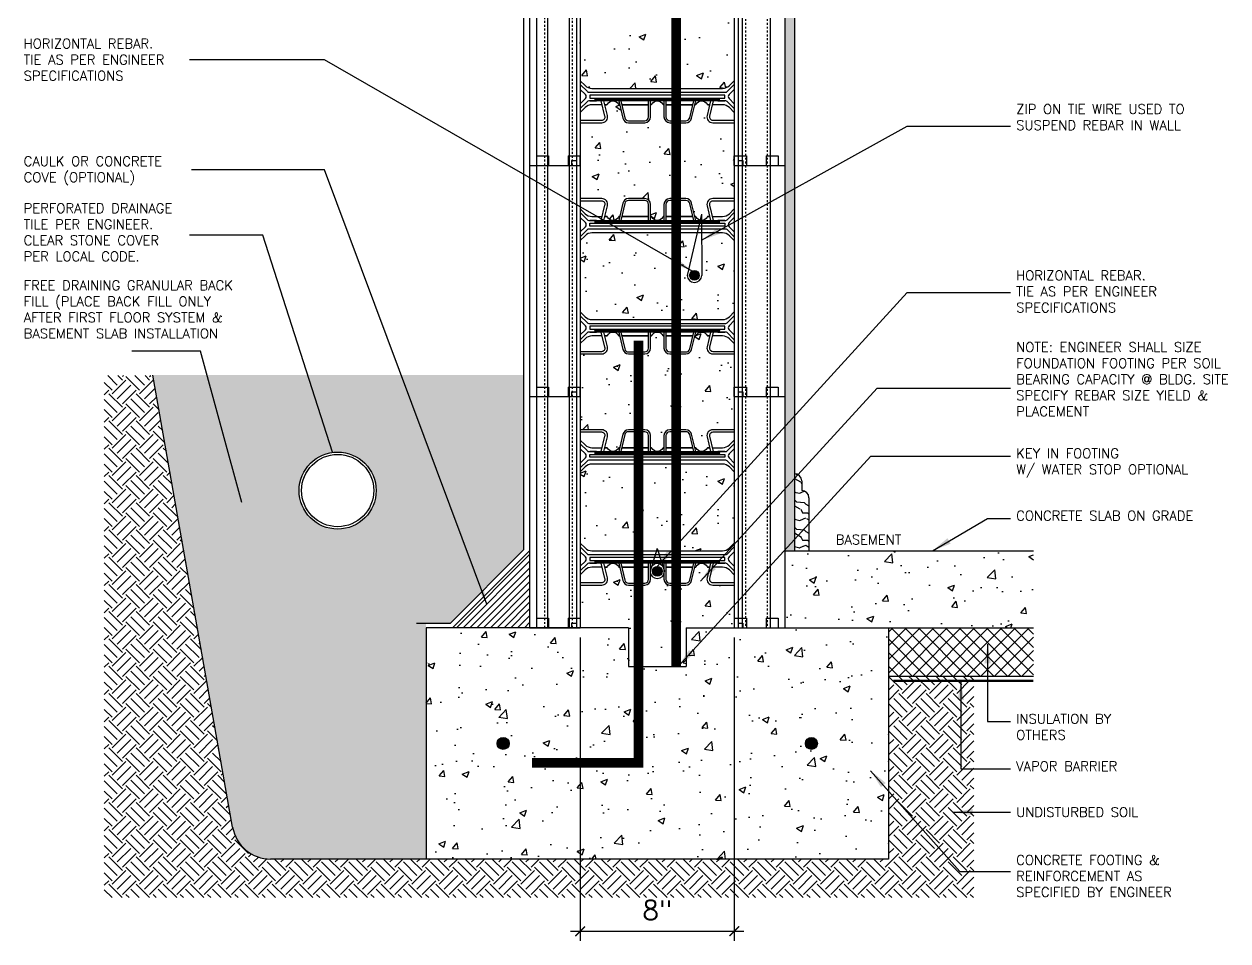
# Model space of a CAD drawing. Header units: inches. Extents: x 70.9 to 134.5, y -76 to 3.1.
# Drawn here: x 72 to 134.5, y -76 to -28.4 of the extents above; entities that cross this region are included whole.
import ezdxf

# ---------------------------------------------------------------- set-up
doc = ezdxf.new("R2010")
doc.units = ezdxf.units.IN
doc.header["$MEASUREMENT"] = 0
doc.linetypes.add('DASHED2', pattern=[0.375, 0.25, -0.125])
for name, color, linetype in [('LAYER 12', 12, 'Continuous'), ('LAYER 13', 13, 'Continuous'), ('LAYER 3', 3, 'Continuous'), ('LAYER 5', 5, 'Continuous'), ('LAYER 7', 7, 'Continuous'), ('LAYER 8', 8, 'Continuous'), ('LAYER 9', 9, 'Continuous')]:
    doc.layers.add(name, color=color, linetype=linetype)
doc.styles.add('NOTES', font='simplex.shx', dxfattribs={"height": 1})
doc.dimstyles.new('DIM-18$0', dxfattribs={"dimscale": 8, "dimtxt": 1, "dimasz": 0.125, "dimexe": 0.1875, "dimexo": 0.0625, "dimgap": 0.0625, "dimtad": 1, "dimdec": 4, "dimzin": 3, "dimdsep": 46, "dimlunit": 4, "dimtxsty": 'NOTES', "dimblk1": 'ARCHTICK', "dimblk2": 'ARCHTICK', "dimsah": 1, "dimcen": 0.0625, "dimclrd": 256, "dimclre": 256, "dimclrt": 7, "dimadec": 0, "dimazin": 0, "dimtfac": 1, "dimtdec": 4, "dimtofl": 0, "dimtmove": 0, "dimatfit": 3, "dimldrblk": 'ARCHTICK', "dimfxl": 1, "dimfrac": 2, "dimtolj": 1, "dimtzin": 0, "dimarcsym": 0})
doc.dimstyles.new('DIM-18$7', dxfattribs={"dimscale": 8, "dimtxt": 0.09375, "dimasz": 0.125, "dimexe": 0.1875, "dimexo": 0.0625, "dimgap": 0.0625, "dimtad": 0, "dimtih": 1, "dimtoh": 1, "dimdec": 4, "dimzin": 3, "dimdsep": 46, "dimlunit": 4, "dimtxsty": 'NOTES', "dimcen": 0.0625, "dimadec": 0, "dimazin": 0, "dimtfac": 1, "dimtdec": 4, "dimtofl": 0, "dimtmove": 0, "dimatfit": 3, "dimfxl": 1, "dimfrac": 2, "dimtolj": 1, "dimtzin": 0, "dimarcsym": 0})

# ---------------------------------------------------------------- blocks, each defined once
blk = doc.blocks.new('_ArchTick')
at = {"color": 0, "linetype": 'ByBlock', "const_width": 0.15}
blk.add_lwpolyline([(-0.5, -0.5), (0.5, 0.5)], dxfattribs=at)
blk = doc.blocks.new('*D11')
at = {"layer": 'DEFPOINTS', "color": 0}
for p in [(100.913, -59.705), (108.913, -59.705), (108.913, -75.455)]:
    blk.add_point(p, dxfattribs=at)
at = {"layer": 'LAYER 8', "lineweight": -2}
for p, q in [((100.913, -60.205), (100.913, -75.955)), ((108.913, -60.205), (108.913, -75.955)), ((100.413, -75.455), (109.413, -75.455))]:
    blk.add_line(p, q, dxfattribs=at)
at = {"layer": 'LAYER 8', "lineweight": -2, "xscale": 0.5, "yscale": 0.5, "zscale": 0.5, "rotation": 180}
blk.add_blockref('_ArchTick', (100.913, -75.455), dxfattribs=at)
at = {"layer": 'LAYER 8', "lineweight": -2, "xscale": 0.5, "yscale": 0.5, "zscale": 0.5}
blk.add_blockref('_ArchTick', (108.913, -75.455), dxfattribs=at)
at = {"layer": 'LAYER 8', "color": 7, "insert": (104.913, -74.36), "char_height": 1, "attachment_point": 5, "style": 'NOTES'}
blk.add_mtext('\\A1;8"', dxfattribs=at)

msp = doc.modelspace()

# ---------------------------------------------------------------- hatches: boundary and pattern name
at = {"layer": 'LAYER 12'}
h = msp.add_hatch(dxfattribs=at)
h.set_pattern_fill('AR-SAND,_O', color=256, scale=0.125)
h.set_pattern_definition([(37.5, (0, 0), (-0.00787417, 0.24085297), [0, -0.19, 0, -0.2125, 0, -0.203125]), (7.5, (0, 0), (0.2212221, 0.35276826), [0, -0.1025, 0, -0.17125, 0, -0.065625]), (327.5, (-0.15375, 0), (0.38926773, 0.00070738), [0, -0.0625, 0, -0.225, 0, -0.29375]), (317.5, (-0.15375, 0), (0.3757658, 0.10970945), [0, -0.03125, 0, -0.1475, 0, -0.16875])])
h.paths.add_polyline_path([(112.03754, 0.07626), (111.53754, 0.07626), (111.53754, -11.70517), (111.53754, -23.70517), (111.53754, -35.70517), (111.53754, -47.70517), (111.53754, -55.70516), (112.03754, -55.70516)])
h = msp.add_hatch(dxfattribs=at)
h.set_pattern_fill('EARTH', color=256, scale=4, angle=45, style=0)
h.set_pattern_definition([(45, (96.9438, -7e-14), (1e-16, 1.414214), [1, -1]), (45, (96.6786, 0.2652), (1e-16, 1.414214), [1, -1]), (45, (96.4135, 0.5303), (1e-16, 1.414214), [1, -1]), (135, (96.4135, 0.7071), (-1.414214, 2e-16), [1, -1]), (135, (96.6786, 0.9723), (-1.414214, 2e-16), [1, -1]), (135, (96.9438, 1.2374), (-1.414214, 2e-16), [1, -1])])
h.paths.add_polyline_path([(121.35145, -62.20516), (116.91254, -62.20516), (116.91254, -71.70517), (92.91254, -71.70517), (84.83633, -71.70517, -0.36397023), (82.86672, -70.05247), (78.73365, -46.61266), (76.20568, -46.61266), (76.20568, -73.70517), (121.35145, -73.70517)])
h = msp.add_hatch(dxfattribs=at)
h.set_pattern_fill('WOOD2,_O', color=256, angle=45)
h.set_pattern_definition([(18.4349, (97.64156, 0.396), (-1.414214, 1.5e-06), [0.134164, -2.101904]), (329.5742, (97.768839, 0.438404), (-24.041627096, 14.142142212), [0.516624, -51.145742]), (297.4744, (97.50721, 0.88388), (7.778166563, -14.84924607), [0.199249, -19.72561]), (0, (97.5991, 0.7071), (0.707107, 0.707107), [0.254558, -1.159655]), (315, (97.8537, 0.7071), (1.414214, -3e-16), [0.19, -0.81]), (354.0939, (97.98804, 0.572755), (14.142136997, -1.414203577), [0.412311, -20.203218]), (315, (98.3982, 0.5303), (1.414214, -3e-16), [0.12, -0.88]), (332.5256, (97.77591, 1.15258), (-14.84924607, 7.778166563), [0.199249, -19.72561]), (348.6901, (97.9527, 1.06066), (-2.121321, 0.7071055), [0.216333, -3.389218]), (24.7751, (98.16482, 1.01823), (10.606605678, 4.94973964), [0.202485, -20.045972])])
h.paths.add_polyline_path([(112.03754, -55.70516), (112.78754, -55.70516), (112.78754, -52.95516, 0.41421356), (112.41254, -52.58016), (112.41254, -52.08016, 0.41421356), (112.03754, -51.70516)])
h = msp.add_hatch(dxfattribs=at)
h.set_pattern_fill('ANSI31', color=256, scale=2, style=0)
h.set_pattern_definition([(45, (95.85004, -7e-14), (-0.1767767, 0.1767767), [])])
h.paths.add_polyline_path([(98.28754, -59.70516), (98.28754, -55.70517), (94.28754, -59.70517)])
h = msp.add_hatch(dxfattribs=at)
h.set_pattern_fill('ANSI37,_O', color=256, scale=4)
h.set_pattern_definition([(45, (96.9438, -2e-06), (-0.3535534, 0.3535534), []), (135, (96.9438, -2e-06), (-0.3535534, -0.3535534), [])])
h.paths.add_polyline_path([(124.44379, -62.20516), (124.44379, -59.70516), (116.91254, -59.70516), (116.91254, -62.20516)])
at = {"layer": 'LAYER 13'}
h = msp.add_hatch(dxfattribs=at)
h.set_pattern_fill('AR-CONC', color=256, scale=0.5, style=0)
h.paths.add_polyline_path([(108.91254, -27.60454), (108.65962, -27.35162, 0.19891237), (108.30606, -27.20517), (105.88749, -27.20517), (105.88749, -31.70517), (108.30606, -31.70517, 0.19891237), (108.65962, -31.55873), (108.91254, -31.3058)])
h.paths.add_polyline_path([(105.88749, -27.20517), (104.91254, -27.20517), (101.51901, -27.20517, 0.19891237), (101.16546, -27.35162), (100.91254, -27.60454), (100.91254, -31.3058), (101.16546, -31.55873, 0.19891237), (101.51901, -31.70517), (104.91254, -31.70517), (105.88749, -31.70517)])
h = msp.add_hatch(dxfattribs=at)
h.set_pattern_fill('AR-CONC', color=256, scale=0.5, style=0)
h.paths.add_polyline_path([(108.91254, -35.70517), (108.91254, -33.48517), (107.79184, -33.48517, -0.48533789), (107.5002, -33.11485), (107.63515, -32.55517), (107.54198, -32.55517, -0.27932207), (107.49766, -32.52832, 0.60591838), (106.92614, -32.52832, -0.27932207), (106.88182, -32.55517), (106.86365, -32.55517), (106.69479, -33.25549, -0.34649497), (106.40315, -33.48517), (105.88749, -33.48517), (105.88749, -37.42517), (106.40315, -37.42517, -0.34649497), (106.69479, -37.65485), (106.86365, -38.35517), (106.88182, -38.35517, -0.27932207), (106.92614, -38.38203, 0.60591838), (107.49766, -38.38203, -0.27932206), (107.54198, -38.35517), (107.63515, -38.35517), (107.5002, -37.79549, -0.48533789), (107.79184, -37.42517), (108.91254, -37.42517)])
h.paths.add_polyline_path([(105.88749, -33.48517), (105.56079, -33.48517, -0.41421356), (105.26079, -33.18517), (105.26079, -32.55517), (105.24262, -32.55517, -0.27932206), (105.1983, -32.52832, 0.27945933), (104.91238, -32.35517, 0.27918481), (104.62678, -32.52832, -0.27932207), (104.58246, -32.55517), (104.56429, -32.55517), (104.56429, -33.18517, -0.41421356), (104.26429, -33.48517), (103.42193, -33.48517, -0.34649497), (103.13029, -33.25549), (102.96143, -32.55517), (102.94326, -32.55517, -0.27932207), (102.89894, -32.52832, 0.60591838), (102.32742, -32.52832, -0.27932206), (102.2831, -32.55517), (102.18993, -32.55517), (102.32488, -33.11485, -0.48533789), (102.03324, -33.48517), (100.91254, -33.48517), (100.91254, -35.70517), (100.91254, -37.42517), (102.03324, -37.42517, -0.48533789), (102.32488, -37.79549), (102.18993, -38.35517), (102.2831, -38.35517, -0.27932207), (102.32742, -38.38203, 0.60591838), (102.89894, -38.38203, -0.27932207), (102.94326, -38.35517), (102.96143, -38.35517), (103.13029, -37.65485, -0.34649497), (103.42193, -37.42517), (104.26429, -37.42517, -0.41421356), (104.56429, -37.72517), (104.56429, -38.35517), (104.58246, -38.35517, -0.27932206), (104.62678, -38.38203, 0.26644359), (104.89709, -38.5548), (104.91254, -38.43017), (104.92799, -38.5548, 0.26644359), (105.1983, -38.38203, -0.27932207), (105.24262, -38.35517), (105.26079, -38.35517), (105.26079, -37.72517, -0.41421356), (105.56079, -37.42517), (105.88749, -37.42517)])
h = msp.add_hatch(dxfattribs=at)
h.set_pattern_fill('AR-CONC', color=256, scale=0.5, style=0)
h.set_pattern_definition([(50, (100.9125, -50.5552), (3.5863, -0.31376), [0.375, -4.125]), (355, (100.9125, -50.555), (-0.6938, 3.761), [0.3, -3.3]), (100.45, (101.2114, -50.5813), (2.89255, 3.4472), [0.3187, -3.5057]), (46.184, (100.9125, -49.555), (5.3362, -0.8276), [0.5625, -6.1875]), (96.636, (101.357, -49.624), (4.6733, 4.8706), [0.478, -5.2586]), (351.184, (100.9125, -49.555), (4.6733, 4.8706), [0.45, -4.95]), (21, (101.4125, -49.8052), (2.98454, -2.0131), [0.375, -4.125]), (326, (101.4125, -49.805), (1.2166, 3.6258), [0.3, -3.3]), (71.45, (101.6613, -49.973), (4.2011, 1.61265), [0.3187, -3.5057]), (37.5, (100.9125, -50.5552), (0.0608, 1.66447), [0, -3.26, 0, -3.35, 0, -3.3125]), (7.5, (100.9125, -50.5552), (1.31535, 1.97206), [0, -1.91, 0, -3.185, 0, -1.2625]), (327.5, (99.7975, -50.5552), (2.66911, -0.11277), [0, -1.25, 0, -3.9, 0, -5.175]), (317.5, (99.2975, -50.5552), (2.91593, 0.50052), [0, -1.625, 0, -2.59, 0, -3.675])])
h.paths.add_polyline_path([(104.96642, -39.20517), (104.91254, -39.20517), (101.51901, -39.20517, 0.19891237), (101.16546, -39.35162), (100.91254, -39.60454), (100.91254, -43.3058), (101.16546, -43.55872, 0.19891237), (101.51901, -43.70517), (104.91254, -43.70517), (104.96642, -43.70517)])
h.paths.add_polyline_path([(108.91254, -39.60454), (108.65962, -39.35162, 0.19891237), (108.30606, -39.20517), (104.96642, -39.20517), (104.96642, -43.70517), (108.30606, -43.70517, 0.19891237), (108.65962, -43.55872), (108.91254, -43.3058)])
h.paths.add_polyline_path([(108.91254, -45.48517), (107.79184, -45.48517, -0.48533789), (107.5002, -45.11485), (107.63515, -44.55517), (107.54198, -44.55517, -0.27932207), (107.49766, -44.52832, 0.60591838), (106.92614, -44.52832, -0.27932207), (106.88182, -44.55517), (106.86365, -44.55517), (106.69479, -45.25549, -0.34649497), (106.40315, -45.48517), (105.56079, -45.48517, -0.41421356), (105.26079, -45.18517), (105.26079, -44.55517), (105.24262, -44.55517, -0.27932206), (105.1983, -44.52832, 0.23456503), (104.96642, -44.35971), (104.96642, -50.55064, 0.23456503), (105.1983, -50.38203, -0.27932207), (105.24262, -50.35517), (105.26079, -50.35517), (105.26079, -49.72517, -0.41421356), (105.56079, -49.42517), (106.40315, -49.42517, -0.34649497), (106.69479, -49.65485), (106.86365, -50.35517), (106.88182, -50.35517, -0.27932207), (106.92614, -50.38203, 0.60591838), (107.49766, -50.38203, -0.27932206), (107.54198, -50.35517), (107.63515, -50.35517), (107.5002, -49.79549, -0.48533789), (107.79184, -49.42517), (108.91254, -49.42517), (108.91254, -47.70517)])
h.paths.add_polyline_path([(104.96642, -44.35971, 0.04213645), (104.91237, -44.35517, 0.27918051), (104.62678, -44.52832, -0.27932207), (104.58246, -44.55517), (104.56429, -44.55517), (104.56429, -45.18517, -0.41421356), (104.26429, -45.48517), (103.93759, -45.48517), (103.93759, -49.42517), (104.26429, -49.42517, -0.41421356), (104.56429, -49.72517), (104.56429, -50.35517), (104.58246, -50.35517, -0.27932206), (104.62678, -50.38203, 0.27946364), (104.91271, -50.55517, 0.04187335), (104.96642, -50.55064)])
h.paths.add_polyline_path([(103.93759, -45.48517), (103.42193, -45.48517, -0.34649497), (103.13029, -45.25549), (102.96143, -44.55517), (102.94326, -44.55517, -0.27932207), (102.89894, -44.52832, 0.60591838), (102.32742, -44.52832, -0.27932206), (102.2831, -44.55517), (102.18993, -44.55517), (102.32488, -45.11485, -0.48533789), (102.03324, -45.48517), (100.91254, -45.48517), (100.91254, -47.70517), (100.91254, -49.42517), (102.03324, -49.42517, -0.48533789), (102.32488, -49.79549), (102.18993, -50.35517), (102.2831, -50.35517, -0.27932207), (102.32742, -50.38203, 0.60591838), (102.89894, -50.38203, -0.27932207), (102.94326, -50.35517), (102.96143, -50.35517), (103.13029, -49.65485, -0.34649497), (103.42193, -49.42517), (103.93759, -49.42517)])
h = msp.add_hatch(dxfattribs=at)
h.set_pattern_fill('AR-CONC', color=256, scale=0.5, style=0)
h.set_pattern_definition([(50, (100.9125, -61.7052), (3.5863, -0.31376), [0.375, -4.125]), (355, (100.9125, -61.705), (-0.6938, 3.761), [0.3, -3.3]), (100.45, (101.2114, -61.7313), (2.89255, 3.4472), [0.3187, -3.5057]), (46.184, (100.9125, -60.705), (5.3362, -0.8276), [0.5625, -6.1875]), (96.636, (101.357, -60.774), (4.6733, 4.8706), [0.478, -5.2586]), (351.184, (100.9125, -60.705), (4.6733, 4.8706), [0.45, -4.95]), (21, (101.4125, -60.9552), (2.9845, -2.0131), [0.375, -4.125]), (326, (101.4125, -60.955), (1.2166, 3.6258), [0.3, -3.3]), (71.45, (101.6613, -61.123), (4.2011, 1.6127), [0.3187, -3.5057]), (37.5, (100.9125, -61.7052), (0.0608, 1.66447), [0, -3.26, 0, -3.35, 0, -3.3125]), (7.5, (100.9125, -61.7052), (1.31535, 1.97206), [0, -1.91, 0, -3.185, 0, -1.2625]), (327.5, (99.7975, -61.7052), (2.66911, -0.11277), [0, -1.25, 0, -3.9, 0, -5.175]), (317.5, (99.2975, -61.7052), (2.91593, 0.50052), [0, -1.625, 0, -2.59, 0, -3.675])])
h.paths.add_polyline_path([(108.91254, -51.60454), (108.65962, -51.35162, 0.19891237), (108.30606, -51.20517), (104.96642, -51.20517), (104.96642, -55.70517), (108.30606, -55.70517, 0.19891237), (108.65962, -55.55872), (108.91254, -55.3058)])
h.paths.add_polyline_path([(104.96642, -51.20517), (104.91254, -51.20517), (103.93759, -51.20517), (103.93759, -55.70517), (104.91254, -55.70517), (104.96642, -55.70517)])
h.paths.add_polyline_path([(103.93759, -51.20517), (101.51901, -51.20517, 0.19891237), (101.16546, -51.35162), (100.91254, -51.60454), (100.91254, -55.3058), (101.16546, -55.55872, 0.19891237), (101.51901, -55.70517), (103.93759, -55.70517)])
h.paths.add_polyline_path([(103.93759, -57.48517), (103.42193, -57.48517, -0.34649497), (103.13029, -57.25549), (102.96143, -56.55517), (102.94326, -56.55517, -0.27932207), (102.89894, -56.52832, 0.60591838), (102.32742, -56.52832, -0.27932206), (102.2831, -56.55517), (102.18993, -56.55517), (102.32488, -57.11485, -0.48533789), (102.03324, -57.48517), (100.91254, -57.48517), (100.91254, -59.70517), (103.41254, -59.70517), (103.41254, -61.70518), (103.93759, -61.70518)])
h.paths.add_polyline_path([(104.96642, -56.35971, 0.04213643), (104.91237, -56.35517, 0.27918053), (104.62678, -56.52832, -0.27932207), (104.58246, -56.55517), (104.56429, -56.55517), (104.56429, -57.18517, -0.41421356), (104.26429, -57.48517), (103.93759, -57.48517), (103.93759, -61.70518), (104.96642, -61.70518)])
h.paths.add_polyline_path([(108.91254, -57.48517), (107.79184, -57.48517, -0.48533789), (107.5002, -57.11485), (107.63515, -56.55517), (107.54198, -56.55517, -0.27932207), (107.49766, -56.52832, 0.60591838), (106.92614, -56.52832, -0.27932207), (106.88182, -56.55517), (106.86365, -56.55517), (106.69479, -57.25549, -0.34649497), (106.40315, -57.48517), (105.56079, -57.48517, -0.41421356), (105.26079, -57.18517), (105.26079, -56.55517), (105.24262, -56.55517, -0.27932206), (105.1983, -56.52832, 0.23456503), (104.96642, -56.35971), (104.96642, -61.70518), (106.41254, -61.70518), (106.41254, -59.70517), (108.91254, -59.70517)])
h = msp.add_hatch(dxfattribs=at)
h.set_pattern_fill('AR-CONC', color=256, scale=0.5, style=0)
h.paths.add_polyline_path([(124.44379, -55.70516), (111.53754, -55.70516), (111.53754, -59.70517), (124.44379, -59.70517)])
h = msp.add_hatch(dxfattribs=at)
h.set_pattern_fill('AR-CONC', color=256, scale=0.5, style=0)
h.paths.add_polyline_path([(116.91254, -59.70517), (111.53754, -59.70517), (111.53754, -59.70517), (108.91254, -59.70517), (108.91254, -59.70517), (106.41254, -59.70517), (106.41254, -61.70518), (103.41254, -61.70518), (103.41254, -59.70517), (100.91254, -59.70517), (100.91254, -59.70517), (98.28754, -59.70517), (98.28754, -59.70516), (92.91254, -59.70516), (92.91254, -71.70516), (116.91254, -71.70519)])
h.paths.add_polyline_path([(112.60004, -65.70518, -1), (113.22504, -65.70518, -1)], flags=16)
h.paths.add_polyline_path([(96.60004, -65.70516, -1), (97.22504, -65.70516, -1)], flags=16)
at = {"layer": 'LAYER 8'}
for points in [[(106.59257, -41.40939, 1), (107.09257, -41.40939, 1)], [(105.16254, -56.77017, 1), (104.66254, -56.77017, 1)]]:
    msp.add_hatch(color=256, dxfattribs=at).paths.add_polyline_path(points)
h = msp.add_hatch(color=256, dxfattribs=at)
h.dxf.hatch_style = 1
h.paths.add_polyline_path([(97.22504, -65.70516, 1), (96.60004, -65.70516, 1)])
h = msp.add_hatch(color=256, dxfattribs=at)
h.dxf.hatch_style = 1
h.paths.add_polyline_path([(113.22504, -65.70518, 1), (112.60004, -65.70518, 1)])
at = {"layer": 'LAYER 9'}
h = msp.add_hatch(dxfattribs=at)
h.set_pattern_fill('GRAVEL,_O', color=256, scale=2)
h.set_pattern_definition([(228.0128, (1.44, 2), (-15.99999646, -18.00000268), [0.269072, -26.638176]), (184.9697, (1.26, 1.8), (24.0000021, 1.999982614), [0.461736, -45.71185]), (132.5104, (0.8, 1.76), (19.99998144, -22.00001735), [0.325576, -32.232064]), (267.2737, (0.02, 1.26), (1.999992035, 40.00000059), [0.420476, -41.627116]), (292.8337, (0, 0.84), (-10.00001981, 23.99999282), [0.41231, -40.818746]), (357.2737, (0.16, 0.46), (-40.00000059, 1.999992035), [0.420476, -41.627116]), (37.6942, (0.58, 0.44), (-26.00001469, -19.99998081), [0.556058, -55.049698]), (72.2553, (1.02, 0.78), (14.000021525, 43.999992462), [0.524976, -51.972642]), (121.4296, (1.18, 1.28), (-16.00001647, 25.99999007), [0.4219, -41.768146]), (175.2364, (0.96, 1.64), (22.0000019, -1.99998307), [0.481664, -23.601526]), (222.3974, (0.48, 1.68), (-24.000014702, -21.999984164), [0.622896, -61.66675]), (138.8141, (2, 1.24), (-14.0000059, 11.99999463), [0.212602, -21.047688]), (171.4692, (1.84, 1.38), (25.99999657, -4.00001582), [0.404474, -40.043022]), (225, (1.44, 1.44), (-2e-16, -2), [0.282842, -2.545584]), (203.1986, (1.3, 1.68), (9.99999946, 4.00000265), [0.152316, -15.07923]), (291.8014, (1.16, 1.62), (-1.9999998, 6.0000005), [0.215406, -10.554924]), (30.9638, (1.24, 1.42), (5.999996, 4.000005), [0.349858, -11.312046]), (161.5651, (1.54, 1.6), (4.000001, -1.9999968), [0.252982, -6.071574]), (16.3895, (0, 1.62), (20.0000044, 5.99998542), [0.3544, -35.08569]), (70.3462, (0.34, 1.72), (-7.9999905, -22.00000427), [0.297322, -29.434816]), (293.1986, (1.54, 2), (-4.00000265, 9.99999946), [0.30463, -14.926916]), (343.6105, (1.66, 1.72), (-20.0000044, 5.99998542), [0.3544, -35.08569]), (339.444, (0, 0.38), (-10.0000037, 3.999992), [0.34176, -16.746248]), (294.7751, (0.32, 0.26), (-9.99998438, 22.00000684), [0.286356, -28.349286]), (66.8014, (1.56, 0), (4.00000265, 9.99999946), [0.30463, -14.926916]), (17.354, (1.68, 0.28), (-26.00000404, -7.999989), [0.335262, -33.190848]), (69.444, (0.58, 0), (-3.999992, -10.0000037), [0.17088, -16.917128]), (101.3099, (1.44, 0), (-1.9999953, 8.0000015), [0.10198, -10.096058]), (165.9638, (1.42, 0.1), (6.000001, -1.9999961), [0.41231, -7.8339]), (186.009, (1.02, 0.2), (19.9999995, 1.999998635), [0.3821, -37.827846]), (303.6901, (1.24, 1.24), (-2.0000027, 3.999999), [0.288444, -6.922658]), (353.1572, (1.4, 1), (33.99999873, -4.000015996), [0.503588, -49.855126]), (60.9454, (1.9, 0.94), (-8.00000005, -14.00000077), [0.205912, -20.385348]), (90, (2, 1.12), (-2, 2), [0.12, -1.88]), (120.2564, (0.98, 0.26), (7.99998977, -14.00000491), [0.277848, -27.50704]), (48.0128, (0.84, 0.5), (15.99999646, 18.00000268), [0.538144, -26.369104]), (0, (1.2, 0.9), (2, 2), [0.52, -1.48]), (325.3048, (1.72, 0.9), (-19.99998852, 14.00001722), [0.316228, -31.306548]), (254.0546, (1.98, 0.72), (-1.9999998, -8.00000025), [0.291204, -14.269016]), (207.646, (1.9, 0.44), (-37.999991614, -20.000015426), [0.47413, -46.938948]), (175.4261, (1.48, 0.22), (-26.000001117, 1.9999896), [0.501598, -49.658148])])
h.paths.add_polyline_path([(92.91254, -59.70516), (92.91254, -59.45517), (94.18399, -59.45517), (97.97507, -55.66409), (97.97507, -46.5832), (78.72845, -46.5832), (82.86672, -70.05247, 0.36397023), (84.83633, -71.70517), (92.91254, -71.70517)])
h.paths.add_polyline_path([(86.31936, -52.5802, -1), (90.31936, -52.5802, -1)], flags=16)
h.paths.add_polyline_path([(86.44436, -52.5802, -1), (90.19436, -52.5802, -1)], flags=0)

# ---------------------------------------------------------------- linework, layer by layer
at = {"layer": 'LAYER 12'}
for p, q in [((98.63754, -23.20517), (98.63754, -35.70517)), ((99.21254, -23.20517), (99.21254, -35.70517)), ((100.33754, -23.20517), (100.33754, -35.70517)), ((100.71254, -23.45517), (100.71254, -35.70517)), ((109.11254, -23.45517), (109.11254, -35.70517)), ((109.32754, -23.70517), (109.32754, -35.70517)), ((110.77254, -23.70517), (110.77254, -35.70517)), ((98.63754, -35.20517), (99.26254, -35.20517)), ((98.63754, -35.20517), (99.26254, -35.20517)), ((98.63754, -35.20517), (98.63754, -47.70517)), ((98.63754, -35.20517), (99.26254, -35.20517)), ((98.63754, -35.20517), (99.26254, -35.20517)), ((99.21254, -35.20517), (99.21254, -47.70517)), ((99.26254, -35.20517), (99.26254, -35.70517)), ((99.26254, -35.20517), (99.26254, -35.70517)), ((99.26254, -35.20517), (99.26254, -35.70517)), ((99.26254, -35.20517), (99.26254, -35.70517)), ((100.28754, -35.20517), (100.28754, -35.70517)), ((100.28754, -35.20517), (100.91254, -35.20517)), ((100.28754, -35.20517), (100.28754, -35.70517)), ((100.28754, -35.20517), (100.91254, -35.20517)), ((100.28754, -35.20517), (100.28754, -35.70517)), ((100.28754, -35.20517), (100.91254, -35.20517)), ((100.28754, -35.20517), (100.28754, -35.70517)), ((100.28754, -35.20517), (100.91254, -35.20517)), ((100.33754, -35.20517), (100.33754, -47.70517)), ((100.46254, -35.45517), (100.46254, -35.70517)), ((100.46254, -35.45517), (100.71254, -35.45517)), ((100.46254, -35.45517), (100.46254, -35.70517)), ((100.46254, -35.45517), (100.71254, -35.45517)), ((100.71254, -35.45517), (100.71254, -47.70517)), ((100.91254, -35.70517), (100.91254, -35.20517)), ((108.91254, -35.20517), (109.53754, -35.20517)), ((108.91254, -35.20517), (109.53754, -35.20517)), ((108.91254, -35.70517), (108.91254, -35.20517)), ((108.91254, -35.20517), (109.53754, -35.20517)), ((108.91254, -35.20517), (109.53754, -35.20517)), ((109.11254, -35.45517), (109.11254, -47.70517)), ((109.11254, -35.45517), (109.36254, -35.45517)), ((109.11254, -35.45517), (109.36254, -35.45517)), ((109.36254, -35.45517), (109.36254, -35.70517)), ((109.36254, -35.45517), (109.36254, -35.70517)), ((109.53754, -35.20517), (109.53754, -35.70517)), ((109.53754, -35.20517), (109.53754, -35.70517)), ((109.53754, -35.20517), (109.53754, -35.70517)), ((109.53754, -35.20517), (109.53754, -35.70517)), ((110.56254, -35.20517), (110.56254, -35.70517)), ((110.56254, -35.20517), (111.18754, -35.20517)), ((110.56254, -35.20517), (110.56254, -35.70517)), ((110.56254, -35.20517), (111.18754, -35.20517)), ((110.56254, -35.20517), (110.56254, -35.70517)), ((110.56254, -35.20517), (111.18754, -35.20517)), ((110.56254, -35.20517), (110.56254, -35.70517)), ((110.56254, -35.20517), (111.18754, -35.20517)), ((111.18754, -35.20517), (111.18754, -35.70517)), ((111.18754, -35.20517), (111.18754, -35.70517)), ((111.18754, -35.20517), (111.18754, -35.70517)), ((111.18754, -35.20517), (111.18754, -35.70517)), ((109.32754, -35.70517), (109.32754, -47.70517)), ((110.77254, -35.70517), (110.77254, -47.70517)), ((82.86672, -70.05247), (78.72845, -46.5832)), ((98.63754, -47.20517), (99.26254, -47.20517)), ((98.63754, -47.20517), (99.26254, -47.20517)), ((98.63754, -47.20517), (98.63754, -59.70517)), ((98.63754, -47.20517), (99.26254, -47.20517)), ((98.63754, -47.20517), (99.26254, -47.20517)), ((99.21254, -47.20517), (99.21254, -59.70517)), ((99.26254, -47.20517), (99.26254, -47.70517)), ((99.26254, -47.20517), (99.26254, -47.70517)), ((99.26254, -47.20517), (99.26254, -47.70517)), ((99.26254, -47.20517), (99.26254, -47.70517)), ((100.28754, -47.20517), (100.28754, -47.70517)), ((100.28754, -47.20517), (100.91254, -47.20517)), ((100.28754, -47.20517), (100.28754, -47.70517)), ((100.28754, -47.20517), (100.91254, -47.20517)), ((100.28754, -47.20517), (100.28754, -47.70517)), ((100.28754, -47.20517), (100.91254, -47.20517)), ((100.28754, -47.20517), (100.28754, -47.70517)), ((100.28754, -47.20517), (100.91254, -47.20517)), ((100.33754, -47.20517), (100.33754, -59.70517)), ((100.46254, -47.45517), (100.46254, -47.70517)), ((100.46254, -47.45517), (100.71254, -47.45517)), ((100.46254, -47.45517), (100.46254, -47.70517)), ((100.46254, -47.45517), (100.71254, -47.45517)), ((100.71254, -47.45517), (100.71254, -59.70517)), ((100.91254, -47.70517), (100.91254, -47.20517)), ((108.91254, -47.20517), (109.53754, -47.20517)), ((108.91254, -47.20517), (109.53754, -47.20517)), ((108.91254, -47.70517), (108.91254, -47.20517)), ((108.91254, -47.20517), (109.53754, -47.20517)), ((108.91254, -47.20517), (109.53754, -47.20517)), ((109.11254, -47.45517), (109.11254, -59.70517)), ((109.11254, -47.45517), (109.36254, -47.45517)), ((109.11254, -47.45517), (109.36254, -47.45517)), ((109.36254, -47.45517), (109.36254, -47.70517)), ((109.36254, -47.45517), (109.36254, -47.70517)), ((109.53754, -47.20517), (109.53754, -47.70517)), ((109.53754, -47.20517), (109.53754, -47.70517)), ((109.53754, -47.20517), (109.53754, -47.70517)), ((109.53754, -47.20517), (109.53754, -47.70517)), ((110.56254, -47.20517), (110.56254, -47.70517)), ((110.56254, -47.20517), (111.18754, -47.20517)), ((110.56254, -47.20517), (110.56254, -47.70517)), ((110.56254, -47.20517), (111.18754, -47.20517)), ((110.56254, -47.20517), (110.56254, -47.70517)), ((110.56254, -47.20517), (111.18754, -47.20517)), ((110.56254, -47.20517), (110.56254, -47.70517)), ((110.56254, -47.20517), (111.18754, -47.20517)), ((111.18754, -47.20517), (111.18754, -47.70517)), ((111.18754, -47.20517), (111.18754, -47.70517)), ((111.18754, -47.20517), (111.18754, -47.70517)), ((111.18754, -47.20517), (111.18754, -47.70517)), ((109.32754, -47.70517), (109.32754, -59.70517)), ((110.77254, -47.70517), (110.77254, -59.70517)), ((98.63754, -59.20517), (99.26254, -59.20517)), ((98.63754, -59.20517), (99.26254, -59.20517)), ((99.26254, -59.20517), (99.26254, -59.70517)), ((99.26254, -59.20517), (99.26254, -59.70517)), ((100.28754, -59.20517), (100.28754, -59.70517)), ((100.28754, -59.20517), (100.91254, -59.20517)), ((100.28754, -59.20517), (100.28754, -59.70517)), ((100.28754, -59.20517), (100.91254, -59.20517)), ((108.91254, -59.20517), (109.53754, -59.20517)), ((108.91254, -59.20517), (109.53754, -59.20517)), ((109.53754, -59.20517), (109.53754, -59.70517)), ((109.53754, -59.20517), (109.53754, -59.70517)), ((110.56254, -59.20517), (110.56254, -59.70517)), ((110.56254, -59.20517), (111.18754, -59.20517)), ((110.56254, -59.20517), (110.56254, -59.70517)), ((110.56254, -59.20517), (111.18754, -59.20517)), ((111.18754, -59.20517), (111.18754, -59.70517)), ((111.18754, -59.20517), (111.18754, -59.70517)), ((100.46254, -59.45517), (100.46254, -59.70517)), ((100.46254, -59.45517), (100.71254, -59.45517)), ((109.11254, -59.45517), (109.36254, -59.45517)), ((109.36254, -59.45517), (109.36254, -59.70517)), ((92.91254, -71.70517), (84.83633, -71.70517))]:
    msp.add_line(p, q, dxfattribs=at)
at = {"layer": 'LAYER 12', "linetype": 'DASHED2', "ltscale": 0.15}
for p, q in [((99.05254, -23.20517), (99.05254, -35.70517)), ((100.49754, -23.20517), (100.49754, -35.70517)), ((109.48754, -23.70517), (109.48754, -35.70517)), ((110.61254, -23.70517), (110.61254, -35.70517)), ((99.05254, -35.20517), (99.05254, -47.70517)), ((100.49754, -35.20517), (100.49754, -47.70517)), ((109.48754, -35.70517), (109.48754, -47.70517)), ((110.61254, -35.70517), (110.61254, -47.70517)), ((99.05254, -47.20517), (99.05254, -59.70517)), ((100.49754, -47.20517), (100.49754, -59.70517)), ((109.48754, -47.70517), (109.48754, -59.70517)), ((110.61254, -47.70517), (110.61254, -59.70517))]:
    msp.add_line(p, q, dxfattribs=at)
at = {"layer": 'LAYER 12'}
for points in [[(100.91254, -31.3058), (101.16546, -31.55873, 0.19891237), (101.51901, -31.70517), (104.91254, -31.70517), (108.30606, -31.70517, 0.19891237), (108.65962, -31.55873), (108.91254, -31.3058)], [(100.91254, -31.5058), (101.28262, -31.87588, 0.19891237), (101.35333, -31.90517), (104.91254, -31.90517), (108.47175, -31.90517, 0.19891237), (108.54246, -31.87588), (108.91254, -31.5058)], [(100.91254, -32.50454), (101.18084, -32.23624, 0.41421356), (101.18084, -32.02411), (100.91254, -31.7558)], [(108.91254, -31.7558), (108.64424, -32.02411, 0.41421356), (108.64424, -32.23624), (108.91254, -32.50454)], [(104.58246, -32.55517, 0.27932207), (104.62678, -32.52832, -0.27932207), (104.91254, -32.35517), (101.35333, -32.35517, 0.19891237), (101.28262, -32.38446), (100.91254, -32.75454)], [(100.91254, -33.35517), (102.03324, -33.35517, 0.48533789), (102.1985, -33.14533), (102.00798, -32.35517), (101.41191, -32.35517), (101.66191, -32.35517), (101.76191, -32.35517)], [(100.91254, -33.48517), (102.03324, -33.48517, 0.48533789), (102.32488, -33.11485), (102.14171, -32.35517)], [(102.2831, -32.55517), (102.18993, -32.55517), (102.2831, -32.55517, 0.27932207), (102.32742, -32.52832, -0.60591838), (102.89894, -32.52832, 0.27932207), (102.94326, -32.55517)], [(102.9132, -32.35517), (103.13029, -33.25549, 0.34649497), (103.42193, -33.48517), (104.26429, -33.48517, 0.41421356), (104.56429, -33.18517), (104.56429, -32.35517)], [(103.01607, -32.35517), (103.2275, -33.23205, 0.34649497), (103.42193, -33.38517), (104.26429, -33.38517, 0.41421356), (104.46429, -33.18517), (104.46429, -32.35517)], [(108.91254, -32.75454), (108.54246, -32.38446, 0.19891237), (108.47175, -32.35517), (104.91254, -32.35517, -0.27932207), (105.1983, -32.52832, 0.27932207), (105.24262, -32.55517)], [(105.26079, -32.35517), (105.26079, -33.18517, 0.41421356), (105.56079, -33.48517), (106.40315, -33.48517, 0.34649497), (106.69479, -33.25549), (106.91188, -32.35517)], [(105.36079, -32.35517), (105.36079, -33.18517, 0.41421356), (105.56079, -33.38517), (106.40315, -33.38517, 0.34649497), (106.59758, -33.23205), (106.80901, -32.35517)], [(106.88182, -32.55517, 0.27932207), (106.92614, -32.52832, -0.60591838), (107.49766, -32.52832, 0.27932207), (107.54198, -32.55517), (107.63515, -32.55517), (107.54198, -32.55517)], [(107.68337, -32.35517), (107.5002, -33.11485, 0.48533789), (107.79184, -33.48517), (108.91254, -33.48517)], [(108.06317, -32.35517), (108.16317, -32.35517), (108.41317, -32.35517), (107.81709, -32.35517), (107.62658, -33.14533, 0.48533789), (107.79184, -33.35517), (108.91254, -33.35517)], [(102.05621, -32.55517), (101.51901, -32.55517, 0.19891237), (101.16546, -32.70162), (100.91254, -32.95454)], [(108.91254, -32.95454), (108.65962, -32.70162, 0.19891237), (108.30606, -32.55517), (107.76887, -32.55517)], [(102.14171, -38.55517), (102.32488, -37.79549, 0.48533789), (102.03324, -37.42517), (100.91254, -37.42517)], [(104.56429, -38.55517), (104.56429, -37.72517, 0.41421356), (104.26429, -37.42517), (103.42193, -37.42517, 0.34649497), (103.13029, -37.65485), (102.9132, -38.55517)], [(106.91188, -38.55517), (106.69479, -37.65485, 0.34649497), (106.40315, -37.42517), (105.56079, -37.42517, 0.41421356), (105.26079, -37.72517), (105.26079, -38.55517)], [(108.91254, -37.42517), (107.79184, -37.42517, 0.48533789), (107.5002, -37.79549), (107.68337, -38.55517)], [(101.76191, -38.55517), (101.66191, -38.55517), (101.41191, -38.55517), (102.00798, -38.55517), (102.1985, -37.76502, 0.48533789), (102.03324, -37.55517), (100.91254, -37.55517)], [(100.91254, -37.9558), (101.16546, -38.20872, 0.19891237), (101.51901, -38.35517), (102.05621, -38.35517)], [(104.46429, -38.55517), (104.46429, -37.72517, 0.41421356), (104.26429, -37.52517), (103.42193, -37.52517, 0.34649497), (103.2275, -37.67829), (103.01607, -38.55517)], [(106.80901, -38.55517), (106.59758, -37.67829, 0.34649497), (106.40315, -37.52517), (105.56079, -37.52517, 0.41421356), (105.36079, -37.72517), (105.36079, -38.55517)], [(108.91254, -37.55517), (107.79184, -37.55517, 0.48533789), (107.62658, -37.76502), (107.81709, -38.55517), (108.41317, -38.55517), (108.16317, -38.55517), (108.06317, -38.55517)], [(107.76887, -38.35517), (108.30606, -38.35517, 0.19891237), (108.65962, -38.20872), (108.91254, -37.9558)], [(100.91254, -38.1558), (101.28262, -38.52588, 0.19891237), (101.35333, -38.55517), (104.91254, -38.55517, -0.27932207), (104.62678, -38.38203, 0.27932207), (104.58246, -38.35517)], [(100.91254, -39.15454), (101.18084, -38.88624, 0.41421356), (101.18084, -38.67411), (100.91254, -38.4058)], [(102.94326, -38.35517, 0.27932207), (102.89894, -38.38203, -0.60591838), (102.32742, -38.38203, 0.27932207), (102.2831, -38.35517), (102.18993, -38.35517), (102.2831, -38.35517)], [(105.24262, -38.35517, 0.27932207), (105.1983, -38.38203, -0.27932207), (104.91254, -38.55517), (108.47175, -38.55517, 0.19891237), (108.54246, -38.52588), (108.91254, -38.1558)], [(107.54198, -38.35517), (107.63515, -38.35517), (107.54198, -38.35517, 0.27932207), (107.49766, -38.38203, -0.60591838), (106.92614, -38.38203, 0.27932207), (106.88182, -38.35517)], [(108.91254, -38.4058), (108.64424, -38.67411, 0.41421356), (108.64424, -38.88624), (108.91254, -39.15454)], [(108.91254, -39.40454), (108.54246, -39.03446, 0.19891237), (108.47175, -39.00517), (104.91254, -39.00517), (101.35333, -39.00517, 0.19891237), (101.28262, -39.03446), (100.91254, -39.40454)], [(108.91254, -39.60454), (108.65962, -39.35162, 0.19891237), (108.30606, -39.20517), (104.91254, -39.20517), (101.51901, -39.20517, 0.19891237), (101.16546, -39.35162), (100.91254, -39.60454)], [(100.91254, -43.3058), (101.16546, -43.55872, 0.19891237), (101.51901, -43.70517), (104.91254, -43.70517), (108.30606, -43.70517, 0.19891237), (108.65962, -43.55872), (108.91254, -43.3058)], [(100.91254, -43.5058), (101.28262, -43.87588, 0.19891237), (101.35333, -43.90517), (104.91254, -43.90517), (108.47175, -43.90517, 0.19891237), (108.54246, -43.87588), (108.91254, -43.5058)], [(100.91254, -44.50454), (101.18084, -44.23624, 0.41421356), (101.18084, -44.02411), (100.91254, -43.7558)], [(104.58246, -44.55517, 0.27932207), (104.62678, -44.52832, -0.27932207), (104.91254, -44.35517), (101.35333, -44.35517, 0.19891237), (101.28262, -44.38446), (100.91254, -44.75454)], [(100.91254, -45.35517), (102.03324, -45.35517, 0.48533789), (102.1985, -45.14532), (102.00798, -44.35517), (101.41191, -44.35517), (101.66191, -44.35517), (101.76191, -44.35517)], [(100.91254, -45.48517), (102.03324, -45.48517, 0.48533789), (102.32488, -45.11485), (102.14171, -44.35517)], [(102.2831, -44.55517), (102.18993, -44.55517), (102.2831, -44.55517, 0.27932207), (102.32742, -44.52832, -0.60591838), (102.89894, -44.52832, 0.27932207), (102.94326, -44.55517)], [(102.9132, -44.35517), (103.13029, -45.25549, 0.34649497), (103.42193, -45.48517), (104.26429, -45.48517, 0.41421356), (104.56429, -45.18517), (104.56429, -44.35517)], [(103.01607, -44.35517), (103.2275, -45.23205, 0.34649497), (103.42193, -45.38517), (104.26429, -45.38517, 0.41421356), (104.46429, -45.18517), (104.46429, -44.35517)], [(108.91254, -44.75454), (108.54246, -44.38446, 0.19891237), (108.47175, -44.35517), (104.91254, -44.35517, -0.27932207), (105.1983, -44.52832, 0.27932207), (105.24262, -44.55517)], [(105.26079, -44.35517), (105.26079, -45.18517, 0.41421356), (105.56079, -45.48517), (106.40315, -45.48517, 0.34649497), (106.69479, -45.25549), (106.91188, -44.35517)], [(105.36079, -44.35517), (105.36079, -45.18517, 0.41421356), (105.56079, -45.38517), (106.40315, -45.38517, 0.34649497), (106.59758, -45.23205), (106.80901, -44.35517)], [(106.88182, -44.55517, 0.27932207), (106.92614, -44.52832, -0.60591838), (107.49766, -44.52832, 0.27932207), (107.54198, -44.55517), (107.63515, -44.55517), (107.54198, -44.55517)], [(107.68337, -44.35517), (107.5002, -45.11485, 0.48533789), (107.79184, -45.48517), (108.91254, -45.48517)], [(108.06317, -44.35517), (108.16317, -44.35517), (108.41317, -44.35517), (107.81709, -44.35517), (107.62658, -45.14532, 0.48533789), (107.79184, -45.35517), (108.91254, -45.35517)], [(108.91254, -43.7558), (108.64424, -44.02411, 0.41421356), (108.64424, -44.23624), (108.91254, -44.50454)], [(102.05621, -44.55517), (101.51901, -44.55517, 0.19891237), (101.16546, -44.70162), (100.91254, -44.95454)], [(108.91254, -44.95454), (108.65962, -44.70162, 0.19891237), (108.30606, -44.55517), (107.76887, -44.55517)], [(102.14171, -50.55517), (102.32488, -49.79549, 0.48533789), (102.03324, -49.42517), (100.91254, -49.42517)], [(101.76191, -50.55517), (101.66191, -50.55517), (101.41191, -50.55517), (102.00798, -50.55517), (102.1985, -49.76502, 0.48533789), (102.03324, -49.55517), (100.91254, -49.55517)], [(100.91254, -49.9558), (101.16546, -50.20872, 0.19891237), (101.51901, -50.35517), (102.05621, -50.35517)], [(104.56429, -50.55517), (104.56429, -49.72517, 0.41421356), (104.26429, -49.42517), (103.42193, -49.42517, 0.34649497), (103.13029, -49.65485), (102.9132, -50.55517)], [(104.46429, -50.55517), (104.46429, -49.72517, 0.41421356), (104.26429, -49.52517), (103.42193, -49.52517, 0.34649497), (103.2275, -49.67829), (103.01607, -50.55517)], [(106.91188, -50.55517), (106.69479, -49.65485, 0.34649497), (106.40315, -49.42517), (105.56079, -49.42517, 0.41421356), (105.26079, -49.72517), (105.26079, -50.55517)], [(106.80901, -50.55517), (106.59758, -49.67829, 0.34649497), (106.40315, -49.52517), (105.56079, -49.52517, 0.41421356), (105.36079, -49.72517), (105.36079, -50.55517)], [(108.91254, -49.42517), (107.79184, -49.42517, 0.48533789), (107.5002, -49.79549), (107.68337, -50.55517)], [(108.91254, -49.55517), (107.79184, -49.55517, 0.48533789), (107.62658, -49.76502), (107.81709, -50.55517), (108.41317, -50.55517), (108.16317, -50.55517), (108.06317, -50.55517)], [(107.76887, -50.35517), (108.30606, -50.35517, 0.19891237), (108.65962, -50.20872), (108.91254, -49.9558)], [(100.91254, -50.1558), (101.28262, -50.52588, 0.19891237), (101.35333, -50.55517), (104.91254, -50.55517, -0.27932207), (104.62678, -50.38203, 0.27932207), (104.58246, -50.35517)], [(100.91254, -51.15454), (101.18084, -50.88624, 0.41421356), (101.18084, -50.67411), (100.91254, -50.4058)], [(102.94326, -50.35517, 0.27932207), (102.89894, -50.38203, -0.60591838), (102.32742, -50.38203, 0.27932207), (102.2831, -50.35517), (102.18993, -50.35517), (102.2831, -50.35517)], [(105.24262, -50.35517, 0.27932207), (105.1983, -50.38203, -0.27932207), (104.91254, -50.55517), (108.47175, -50.55517, 0.19891237), (108.54246, -50.52588), (108.91254, -50.1558)], [(107.54198, -50.35517), (107.63515, -50.35517), (107.54198, -50.35517, 0.27932207), (107.49766, -50.38203, -0.60591838), (106.92614, -50.38203, 0.27932207), (106.88182, -50.35517)], [(108.91254, -50.4058), (108.64424, -50.67411, 0.41421356), (108.64424, -50.88624), (108.91254, -51.15454)], [(108.91254, -51.40454), (108.54246, -51.03446, 0.19891237), (108.47175, -51.00517), (104.91254, -51.00517), (101.35333, -51.00517, 0.19891237), (101.28262, -51.03446), (100.91254, -51.40454)], [(108.91254, -51.60454), (108.65962, -51.35162, 0.19891237), (108.30606, -51.20517), (104.91254, -51.20517), (101.51901, -51.20517, 0.19891237), (101.16546, -51.35162), (100.91254, -51.60454)], [(100.91254, -55.3058), (101.16546, -55.55872, 0.19891237), (101.51901, -55.70517), (104.91254, -55.70517), (108.30606, -55.70517, 0.19891237), (108.65962, -55.55872), (108.91254, -55.3058)], [(100.91254, -55.5058), (101.28262, -55.87588, 0.19891237), (101.35333, -55.90517), (104.91254, -55.90517), (108.47175, -55.90517, 0.19891237), (108.54246, -55.87588), (108.91254, -55.5058)], [(100.91254, -56.50454), (101.18084, -56.23624, 0.41421356), (101.18084, -56.02411), (100.91254, -55.7558)], [(108.91254, -55.7558), (108.64424, -56.02411, 0.41421356), (108.64424, -56.23624), (108.91254, -56.50454)], [(104.58246, -56.55517, 0.27932207), (104.62678, -56.52832, -0.27932207), (104.91254, -56.35517), (101.35333, -56.35517, 0.19891237), (101.28262, -56.38446), (100.91254, -56.75454)], [(100.91254, -57.35517), (102.03324, -57.35517, 0.48533789), (102.1985, -57.14532), (102.00798, -56.35517), (101.41191, -56.35517), (101.66191, -56.35517), (101.76191, -56.35517)], [(100.91254, -57.48517), (102.03324, -57.48517, 0.48533789), (102.32488, -57.11485), (102.14171, -56.35517)], [(102.05621, -56.55517), (101.51901, -56.55517, 0.19891237), (101.16546, -56.70162), (100.91254, -56.95454)], [(102.2831, -56.55517), (102.18993, -56.55517), (102.2831, -56.55517, 0.27932207), (102.32742, -56.52832, -0.60591838), (102.89894, -56.52832, 0.27932207), (102.94326, -56.55517)], [(102.9132, -56.35517), (103.13029, -57.25549, 0.34649497), (103.42193, -57.48517), (104.26429, -57.48517, 0.41421356), (104.56429, -57.18517), (104.56429, -56.35517)], [(103.01607, -56.35517), (103.2275, -57.23205, 0.34649497), (103.42193, -57.38517), (104.26429, -57.38517, 0.41421356), (104.46429, -57.18517), (104.46429, -56.35517)], [(108.91254, -56.75454), (108.54246, -56.38446, 0.19891237), (108.47175, -56.35517), (104.91254, -56.35517, -0.27932207), (105.1983, -56.52832, 0.27932207), (105.24262, -56.55517)], [(105.26079, -56.35517), (105.26079, -57.18517, 0.41421356), (105.56079, -57.48517), (106.40315, -57.48517, 0.34649497), (106.69479, -57.25549), (106.91188, -56.35517)], [(105.36079, -56.35517), (105.36079, -57.18517, 0.41421356), (105.56079, -57.38517), (106.40315, -57.38517, 0.34649497), (106.59758, -57.23205), (106.80901, -56.35517)], [(106.88182, -56.55517, 0.27932207), (106.92614, -56.52832, -0.60591838), (107.49766, -56.52832, 0.27932207), (107.54198, -56.55517), (107.63515, -56.55517), (107.54198, -56.55517)], [(107.68337, -56.35517), (107.5002, -57.11485, 0.48533789), (107.79184, -57.48517), (108.91254, -57.48517)], [(108.06317, -56.35517), (108.16317, -56.35517), (108.41317, -56.35517), (107.81709, -56.35517), (107.62658, -57.14532, 0.48533789), (107.79184, -57.35517), (108.91254, -57.35517)], [(108.91254, -56.95454), (108.65962, -56.70162, 0.19891237), (108.30606, -56.55517), (107.76887, -56.55517)]]:
    msp.add_lwpolyline(points, format="xyb", dxfattribs=at)
for points in [[(104.91254, -32.20517), (108.41317, -32.20517), (108.41317, -32.05517), (104.91254, -32.05517), (101.41191, -32.05517), (101.41191, -32.20517)], [(102.96143, -32.55517), (102.94326, -32.55517)], [(104.46429, -32.55517), (103.06429, -32.55517)], [(104.56429, -32.55517), (104.58246, -32.55517)], [(105.26079, -32.55517), (105.24262, -32.55517)], [(105.36079, -32.55517), (106.76079, -32.55517)], [(106.86365, -32.55517), (106.88182, -32.55517)], [(104.91254, -38.70517), (108.41317, -38.70517), (108.41317, -38.85517), (104.91254, -38.85517), (101.41191, -38.85517), (101.41191, -38.70517)], [(102.96143, -38.35517), (102.94326, -38.35517)], [(104.46429, -38.35517), (103.06429, -38.35517)], [(104.56429, -38.35517), (104.58246, -38.35517)], [(105.26079, -38.35517), (105.24262, -38.35517)], [(105.36079, -38.35517), (106.76079, -38.35517)], [(106.86365, -38.35517), (106.88182, -38.35517)], [(104.91254, -44.20517), (108.41317, -44.20517), (108.41317, -44.05517), (104.91254, -44.05517), (101.41191, -44.05517), (101.41191, -44.20517)], [(102.96143, -44.55517), (102.94326, -44.55517)], [(104.46429, -44.55517), (103.06429, -44.55517)], [(104.56429, -44.55517), (104.58246, -44.55517)], [(105.26079, -44.55517), (105.24262, -44.55517)], [(105.36079, -44.55517), (106.76079, -44.55517)], [(106.86365, -44.55517), (106.88182, -44.55517)], [(102.96143, -50.35517), (102.94326, -50.35517)], [(104.46429, -50.35517), (103.06429, -50.35517)], [(104.56429, -50.35517), (104.58246, -50.35517)], [(105.26079, -50.35517), (105.24262, -50.35517)], [(105.36079, -50.35517), (106.76079, -50.35517)], [(106.86365, -50.35517), (106.88182, -50.35517)], [(104.91254, -50.70517), (108.41317, -50.70517), (108.41317, -50.85517), (104.91254, -50.85517), (101.41191, -50.85517), (101.41191, -50.70517)], [(104.91254, -56.20517), (108.41317, -56.20517), (108.41317, -56.05517), (104.91254, -56.05517), (101.41191, -56.05517), (101.41191, -56.20517)], [(102.96143, -56.55517), (102.94326, -56.55517)], [(104.46429, -56.55517), (103.06429, -56.55517)], [(104.56429, -56.55517), (104.58246, -56.55517)], [(105.26079, -56.55517), (105.24262, -56.55517)], [(105.36079, -56.55517), (106.76079, -56.55517)], [(106.86365, -56.55517), (106.88182, -56.55517)]]:
    msp.add_lwpolyline(points, close=True, dxfattribs=at)
for points in [[(104.91254, -32.30517), (108.06317, -32.30517), (108.1609, -32.28308, 0.78077641), (108.1609, -32.27726), (108.06317, -32.25517), (104.91254, -32.25517), (101.76191, -32.25517), (101.66418, -32.27726, 0.78077641), (101.66418, -32.28308), (101.76191, -32.30517)], [(104.91254, -38.60517), (101.76191, -38.60517), (101.66418, -38.62726, 0.78077641), (101.66418, -38.63308), (101.76191, -38.65517), (104.91254, -38.65517), (108.06317, -38.65517), (108.1609, -38.63308, 0.78077641), (108.1609, -38.62726), (108.06317, -38.60517)], [(104.91254, -44.30517), (108.06317, -44.30517), (108.1609, -44.28308, 0.78077641), (108.1609, -44.27726), (108.06317, -44.25517), (104.91254, -44.25517), (101.76191, -44.25517), (101.66418, -44.27726, 0.78077641), (101.66418, -44.28308), (101.76191, -44.30517)], [(104.91254, -50.60517), (101.76191, -50.60517), (101.66418, -50.62726, 0.78077641), (101.66418, -50.63308), (101.76191, -50.65517), (104.91254, -50.65517), (108.06317, -50.65517), (108.1609, -50.63308, 0.78077641), (108.1609, -50.62726), (108.06317, -50.60517)], [(104.91254, -56.30517), (108.06317, -56.30517), (108.1609, -56.28308, 0.78077641), (108.1609, -56.27726), (108.06317, -56.25517), (104.91254, -56.25517), (101.76191, -56.25517), (101.66418, -56.27726, 0.78077641), (101.66418, -56.28308), (101.76191, -56.30517)]]:
    msp.add_lwpolyline(points, format="xyb", close=True, dxfattribs=at)
at = {"layer": 'LAYER 12', "const_width": 0.125, "flags": 128}
msp.add_lwpolyline([(117.16254, -62.45516), (124.44379, -62.45516)], dxfattribs=at)
at = {"layer": 'LAYER 12'}
msp.add_arc((84.83633, -69.70517), 2, 190, 270, dxfattribs=at)
at = {"layer": 'LAYER 3'}
for p, q in [((98.28754, -23.70517), (98.28754, -35.70517)), ((100.91254, -23.70517), (100.91254, -35.70517)), ((108.91254, -23.70517), (108.91254, -35.70517)), ((111.53754, -23.70517), (111.53754, -35.70517)), ((98.28754, -35.70517), (98.28754, -47.70517)), ((98.28754, -35.70517), (100.91254, -35.70517)), ((98.28754, -35.70517), (100.91254, -35.70517)), ((100.91254, -35.70517), (100.91254, -47.70517)), ((108.91254, -35.70517), (108.91254, -47.70517)), ((108.91254, -35.70517), (111.53754, -35.70517)), ((108.91254, -35.70517), (111.53754, -35.70517)), ((111.53754, -35.70517), (111.53754, -47.70517)), ((107.2119, -38.23279), (106.46757, -41.40939)), ((107.2119, -38.23279), (107.21757, -41.40939)), ((98.28754, -47.70517), (98.28754, -59.70517)), ((98.28754, -47.70517), (100.91254, -47.70517)), ((98.28754, -47.70517), (100.91254, -47.70517)), ((100.91254, -47.70517), (100.91254, -59.70517)), ((108.91254, -47.70517), (108.91254, -59.70517)), ((108.91254, -47.70517), (111.53754, -47.70517)), ((108.91254, -47.70517), (111.53754, -47.70517)), ((111.53754, -47.70517), (111.53754, -59.70517)), ((104.91254, -55.58017), (104.53754, -56.77017)), ((104.91254, -55.58017), (105.28754, -56.77017)), ((111.53754, -55.70516), (124.44379, -55.70516)), ((103.41254, -59.70517), (92.91254, -59.70516)), ((92.91254, -59.70516), (92.91254, -71.70516)), ((98.28754, -59.70517), (100.91254, -59.70517)), ((103.41254, -59.70517), (103.41254, -61.70518)), ((106.41254, -59.70517), (106.41254, -61.70518)), ((106.41254, -59.70517), (124.44379, -59.70517)), ((116.91254, -59.70518), (116.91254, -71.70519)), ((103.41254, -61.70518), (106.41254, -61.70518)), ((116.91254, -62.20516), (124.44379, -62.20516)), ((116.91254, -71.70519), (92.91254, -71.70516))]:
    msp.add_line(p, q, dxfattribs=at)
for centre in [(106.84257, -41.40939), (104.91254, -56.77017)]:
    msp.add_arc(centre, 0.375, 180, 0, dxfattribs=at)
at = {"layer": 'LAYER 5'}
msp.add_line((108.91254, -59.70517), (111.53754, -59.70517), dxfattribs=at)
at = {"layer": 'LAYER 5', "const_width": 0.5, "flags": 128}
for points in [[(105.88749, -1.97447), (105.88749, -61.70518)], [(98.40634, -66.70518), (103.93759, -66.70518), (103.93759, -44.79658)]]:
    msp.add_lwpolyline(points, dxfattribs=at)
at = {"layer": 'LAYER 5', "flags": 128}
msp.add_lwpolyline([(94.28754, -59.70517), (98.28754, -55.70517), (98.28754, -59.70516)], close=True, dxfattribs=at)
at = {"layer": 'LAYER 7'}
for radius in [2, 1.875]:
    msp.add_circle((88.31936, -52.5802), radius, dxfattribs=at)
at = {"layer": 'LAYER 8'}
for p, q in [((97.97507, 0.07626), (97.97507, -55.66409)), ((112.03754, 0.07626), (112.03754, -55.70516)), ((112.41254, -52.08016), (112.41254, -52.58016)), ((112.78754, -52.95516), (112.78754, -55.70516)), ((97.97507, -55.66409), (94.18399, -59.45517)), ((92.41254, -59.45517), (94.18399, -59.45517))]:
    msp.add_line(p, q, dxfattribs=at)
for centre, radius in [((106.84257, -41.40939), 0.25), ((104.91254, -56.77017), 0.25), ((96.91254, -65.70516), 0.3125), ((112.91254, -65.70518), 0.3125)]:
    msp.add_circle(centre, radius, dxfattribs=at)
for centre in [(112.03754, -52.08016), (112.41254, -52.95516)]:
    msp.add_arc(centre, 0.375, 360, 90, dxfattribs=at)

# ---------------------------------------------------------------- texts
at = {"layer": 'LAYER 7', "char_height": 0.5, "attachment_point": 1, "style": 'NOTES'}
for s, insert in [('\\A1;HORIZONTAL REBAR.\\PTIE AS PER ENGINEER\\PSPECIFICATIONS', (72.01881, -29.13185)), ('\\A1;ZIP ON TIE WIRE USED TO\\PSUSPEND REBAR IN WALL', (123.54517, -32.53316)), ('\\A1;CAULK OR CONCRETE \\PCOVE (OPTIONAL)', (72.01881, -35.23591)), ('\\A1;PERFORATED DRAINAGE\\PTILE PER ENGINEER.\\PCLEAR STONE COVER\\PPER LOCAL CODE.', (72.01881, -37.67537)), ('\\A1;HORIZONTAL REBAR.\\PTIE AS PER ENGINEER\\PSPECIFICATIONS', (123.54517, -41.16339)), ('\\A1;NOTE: ENGINEER SHALL SIZE\\PFOUNDATION FOOTING PER SOIL\\PBEARING CAPACITY @ BLDG. SITE\\PSPECIFY REBAR SIZE YIELD &\\PPLACEMENT', (123.54517, -44.88576)), ('\\A1;KEY IN FOOTING \\PW/ WATER STOP OPTIONAL', (123.54517, -50.39827)), ('\\A1;CONCRETE SLAB ON GRADE', (123.54517, -53.63332)), ('\\A1;BASEMENT', (114.17538, -54.87501)), ('\\A1;INSULATION BY\\POTHERS', (123.54517, -64.17879)), ('\\A1;VAPOR BARRIER', (123.54517, -66.63732)), ('\\A1;UNDISTURBED SOIL', (123.54517, -69.02222)), ('\\A1;CONCRETE FOOTING &\\PREINFORCEMENT AS \\PSPECIFIED BY ENGINEER', (123.54517, -71.50466))]:
    msp.add_mtext_dynamic_manual_height_columns(s, width=21.4636092, gutter_width=5, heights=[0], dxfattribs=dict(at, insert=insert))
at = {"layer": 'LAYER 7', "insert": (72.01881, -41.6772), "char_height": 0.5, "width": 12.3677103, "attachment_point": 1, "style": 'NOTES'}
msp.add_mtext('\\A1;FREE DRAINING GRANULAR BACK FILL (PLACE BACK FILL ONLY AFTER FIRST FLOOR SYSTEM & BASEMENT SLAB INSTALLATION', dxfattribs=at)

# ---------------------------------------------------------------- dimensions: what is measured, and where the dimension line sits
at = {"layer": 'LAYER 8'}
dim = msp.add_linear_dim(base=(108.91254, -75.4552), p1=(100.91254, -59.70517), p2=(108.91254, -59.70517), dimstyle='DIM-18$0', override={"dimasz": 0.0625, "dimexe": 0.0625, "dimdle": 0.0625}, dxfattribs=at)
dim.commit()
dim.dimension.update_dxf_attribs({"geometry": '*D11', "text_midpoint": (104.91254, -74.35996)})

# ---------------------------------------------------------------- leaders
for points in [[(106.73191, -41.18522), (87.62955, -30.23159), (80.63437, -30.23159)], [(107.21432, -39.58922), (117.88497, -33.66709), (123.2433, -33.66709)], [(96.06039, -58.47951), (87.62955, -35.93285), (80.73905, -35.93285)], [(88.04364, -50.5843), (84.43464, -39.32873), (80.61987, -39.32873)], [(104.90057, -56.52046), (117.88497, -42.29732), (123.2433, -42.29732)], [(83.34704, -53.19285), (81.19785, -45.35184), (77.62812, -45.35184)], [(107.15835, -57.28619), (116.33391, -47.25969), (123.2433, -47.25969)], [(106.00315, -61.70517), (115.99212, -50.78983), (123.2433, -50.78983)], [(119.1988, -55.70516), (122.04888, -54.02489), (123.2433, -54.02489)], [(122.06177, -60.55348), (122.06177, -64.57036), (123.25619, -64.57036)], [(120.67562, -62.45516), (120.67562, -67.02889), (123.25619, -67.02889)], [(115.98574, -67.11868), (120.62279, -72.3473), (123.25619, -72.3473)], [(120.28246, -69.27023), (122.65898, -69.27023), (123.25619, -69.27023)]]:
    msp.add_leader(points, dimstyle='DIM-18$7', dxfattribs=at)

doc.saveas('drawing.dxf')
